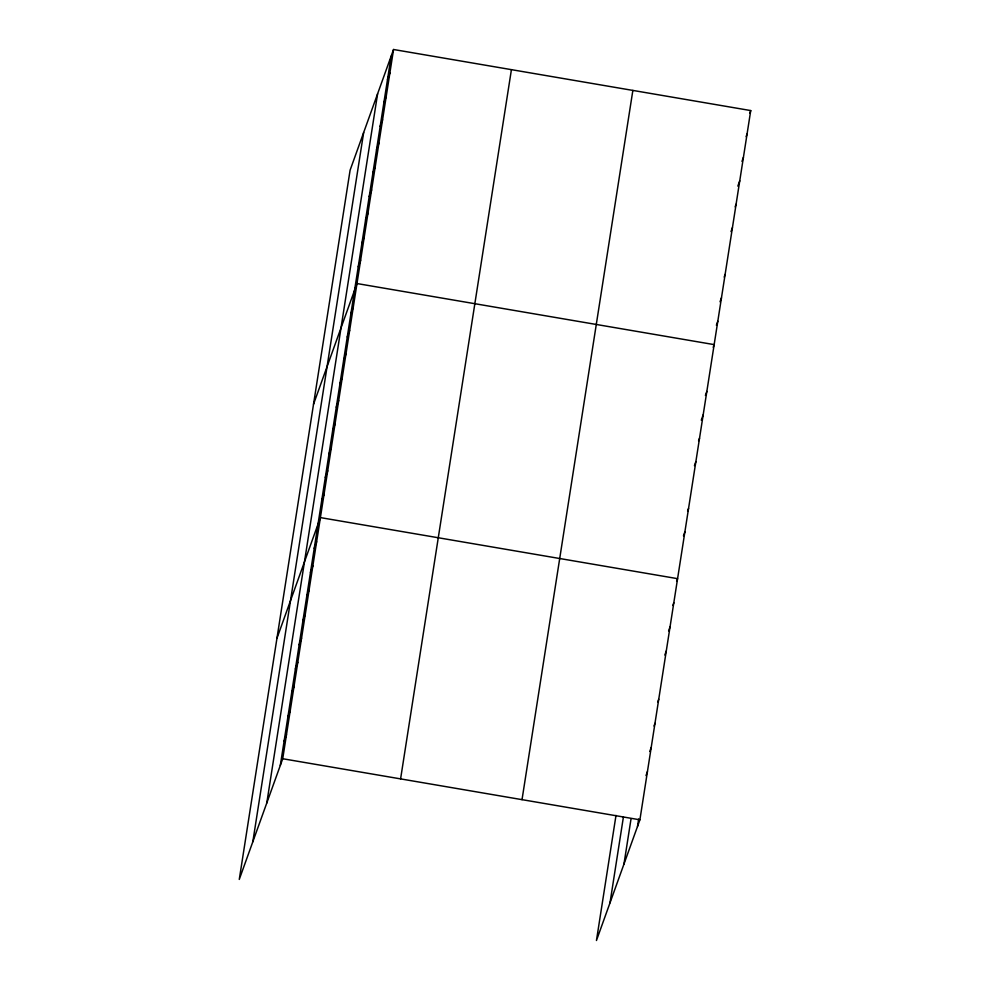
<?xml version="1.0" encoding="UTF-8"?>
<svg xmlns="http://www.w3.org/2000/svg" width="990" height="990" viewBox="0 0 990 990"><rect width="100%" height="100%" fill="white"/><g stroke="black" fill="none" stroke-linecap="round" stroke-linejoin="round"><path stroke-width="1.49" d="M252.821 841.797L363.652 132.561M266.78 803.026L377.598 93.79M280.319 765.406L391.149 56.17M393.55 49.5L350.101 170.193L239.271 879.429L282.719 758.736L393.55 49.5L750.729 110.571L639.899 819.807L596.45 940.5L616.003 815.413M400.591 778.895L511.422 69.659M522.027 799.66L632.857 90.424M610.001 902.868L623.415 816.96M623.96 864.109L631.026 818.891M637.498 826.477L638.674 818.94M387.498 79.571L389.887 72.901M383.835 102.972L386.236 96.315M380.172 126.386L382.573 119.716M376.522 149.787L378.923 143.117M372.859 173.188L375.26 166.518M369.208 196.589L371.609 189.931M365.545 220.003L367.946 213.333M361.894 243.404L364.295 236.734M358.232 266.805L360.632 260.147M313.521 404.242L356.982 283.548L714.161 344.619L713.196 347.292M350.918 313.62L353.319 306.95M347.267 337.021L349.656 330.363M343.604 360.422L346.005 353.764M339.941 383.835L342.342 377.165M336.291 407.236L338.691 400.566M332.628 430.638L335.028 423.98M328.977 454.051L331.378 447.381M325.314 477.452L327.715 470.782M321.663 500.853L324.064 494.196M276.953 638.29L320.401 517.597L677.581 578.667L676.628 581.34M314.238 548.373L316.639 541.716M310.464 572.492L312.865 565.822M306.702 596.599L309.103 589.941M302.928 620.718L305.328 614.048M299.166 644.837L301.566 638.166M295.391 668.943L297.792 662.285M291.629 693.062L294.03 686.392M287.855 717.168L290.256 710.511M284.093 741.287L286.494 734.617M749.764 113.244L750.729 110.571M746.113 136.645L747.066 133.984M741.98 161.382L743.416 157.385M737.835 186.12L739.753 180.786M735.137 206.861L736.102 204.188M731.004 231.598L732.439 227.601M724.173 277.076L725.126 274.403M720.027 301.814L721.475 297.817M716.376 325.215L717.812 321.218M705.4 395.431L706.848 391.434M701.266 420.168L703.185 414.835M698.569 440.909L699.522 438.236M694.435 465.647L695.871 461.649M687.592 511.125L688.557 508.452M683.459 535.862L684.894 531.865M672.854 605.447L673.819 602.786M668.609 630.902L670.044 626.893M664.835 655.009L666.282 651.012M657.781 701.91L658.746 699.237M654.019 726.016L654.972 723.356M649.762 751.472L651.21 747.475M646 775.578L647.435 771.581M282.719 758.736L639.899 819.807"/></g></svg>
